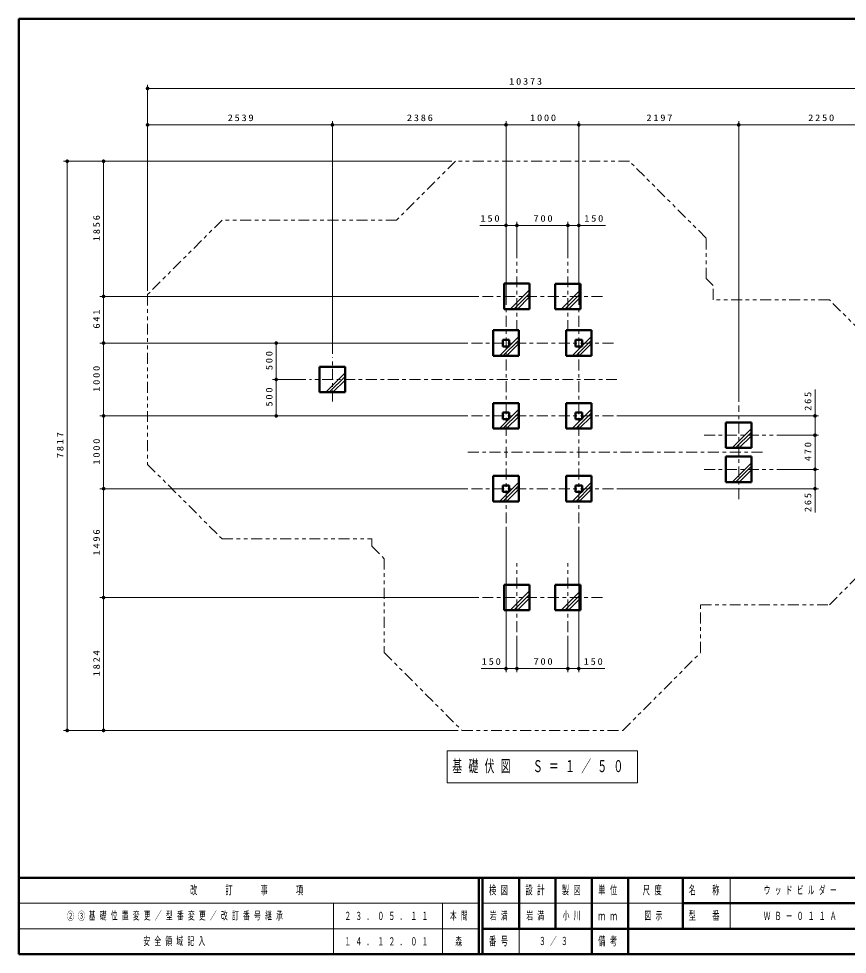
# Model space of a CAD drawing. Units: millimetres on the paper, scale 1:50. Extents: x -365 to 0, y -594 to 257.
# Drawn here: x -365 to -137.3, y -594 to -337 of the extents above; entities that cross this region are included whole.
import ezdxf
from ezdxf.enums import TextEntityAlignment as Align

# ---------------------------------------------------------------- set-up
doc = ezdxf.new("R2010")
doc.units = ezdxf.units.MM
doc.linetypes.add('USER2', pattern=[6, 3, -1, 1, -1])
doc.linetypes.add('USER3', pattern=[8, 3, -1, 1, -1, 1, -1])
doc.layers.add('LY_1', color=7, linetype='Continuous', lineweight=13)
doc.styles.add('ＭＳ ゴシック', font='')
doc.styles.get('ＭＳ ゴシック').set_extended_font_data('MS Gothic')

# ---------------------------------------------------------------- blocks, each defined once
blk = doc.blocks.new('filled_dot')
at = {"color": 0, "linetype": 'Continuous', "lineweight": -2, "const_width": 1.25}
blk.add_lwpolyline([(-0.625, 0, 1), (0.625, 0, 1)], format="xyb", close=True, dxfattribs=at)

msp = doc.modelspace()

# ---------------------------------------------------------------- linework, layer by layer
at = {"layer": 'LY_1', "lineweight": 50}
for p, q in [((-365, -337), (-365, -594)), ((0, -337), (-365, -337)), ((-365, -573), (0, -573)), ((-365, -594), (0, -594))]:
    msp.add_line(p, q, dxfattribs=at)
at = {"layer": 'LY_1'}
for p, q in [((-329.583, -365.157), (-329.583, -355.157)), ((-329.583, -356.157), (-122.13, -356.157)), ((-329.583, -411.778), (-329.583, -365.157)), ((-329.583, -366.157), (-278.795, -366.157)), ((-278.795, -429.047), (-278.795, -365.157)), ((-278.795, -366.157), (-231.074, -366.157)), ((-231.074, -415.601), (-231.074, -365.157)), ((-231.074, -366.157), (-211.074, -366.157)), ((-211.074, -415.601), (-211.074, -365.157)), ((-211.074, -366.157), (-167.13, -366.157)), ((-167.13, -442.229), (-167.13, -365.157)), ((-167.13, -366.157), (-122.13, -366.157)), ((-245.986, -376.157), (-352.674, -376.157)), ((-351.674, -532.501), (-351.674, -376.157)), ((-341.674, -413.281), (-341.674, -376.157)), ((-231.074, -415.601), (-231.074, -392.781)), ((-228.074, -402.781), (-228.074, -392.781)), ((-228.074, -402.781), (-228.074, -392.781)), ((-214.074, -402.781), (-214.074, -392.781)), ((-238.227, -393.781), (-228.074, -393.781)), ((-228.074, -393.781), (-214.074, -393.781)), ((-214.074, -393.781), (-203.717, -393.781)), ((-238.574, -413.281), (-342.674, -413.281)), ((-341.674, -426.101), (-341.674, -413.281)), ((-229.906, -416.781), (-224.574, -411.449)), ((-228.916, -416.781), (-224.574, -412.439)), ((-227.926, -416.781), (-224.574, -413.429)), ((-215.906, -416.801), (-210.574, -411.469)), ((-214.916, -416.801), (-210.574, -412.459)), ((-213.926, -416.801), (-210.574, -413.449)), ((-241.574, -426.101), (-342.674, -426.101)), ((-341.674, -446.101), (-341.674, -426.101)), ((-294.225, -436.101), (-294.225, -426.101)), ((-232.906, -429.601), (-227.574, -424.269)), ((-231.916, -429.601), (-227.574, -425.259)), ((-230.926, -429.601), (-227.574, -426.249)), ((-212.906, -429.601), (-207.574, -424.269)), ((-211.916, -429.601), (-207.574, -425.259)), ((-210.926, -429.601), (-207.574, -426.249)), ((-280.627, -439.601), (-275.295, -434.269)), ((-286.074, -436.101), (-295.225, -436.101)), ((-294.225, -446.101), (-294.225, -436.101)), ((-279.637, -439.601), (-275.295, -435.259)), ((-278.647, -439.601), (-275.295, -436.249)), ((-146.151, -438.863), (-146.151, -451.401)), ((-232.906, -449.601), (-227.574, -444.269)), ((-212.906, -449.601), (-207.574, -444.269)), ((-241.574, -446.101), (-342.674, -446.101)), ((-341.674, -466.101), (-341.674, -446.101)), ((-231.916, -449.601), (-227.574, -445.259)), ((-230.926, -449.601), (-227.574, -446.249)), ((-211.916, -449.601), (-207.574, -445.259)), ((-210.926, -449.601), (-207.574, -446.249)), ((-200.574, -446.101), (-145.151, -446.101)), ((-168.962, -454.901), (-163.63, -449.569)), ((-167.972, -454.901), (-163.63, -450.559)), ((-166.982, -454.901), (-163.63, -451.549)), ((-156.63, -451.401), (-145.151, -451.401)), ((-146.151, -451.401), (-146.151, -460.801)), ((-168.962, -464.301), (-163.63, -458.969)), ((-167.972, -464.301), (-163.63, -459.959)), ((-166.982, -464.301), (-163.63, -460.949)), ((-156.63, -460.801), (-145.151, -460.801)), ((-146.151, -460.801), (-146.151, -472.672)), ((-232.906, -469.601), (-227.574, -464.269)), ((-212.906, -469.601), (-207.574, -464.269)), ((-241.574, -466.101), (-342.674, -466.101)), ((-341.674, -496.015), (-341.674, -466.101)), ((-231.916, -469.601), (-227.574, -465.259)), ((-230.926, -469.601), (-227.574, -466.249)), ((-211.916, -469.601), (-207.574, -465.259)), ((-210.926, -469.601), (-207.574, -466.249)), ((-200.574, -466.101), (-145.151, -466.101)), ((-231.074, -476.601), (-231.074, -516.515)), ((-211.074, -476.601), (-211.074, -516.515)), ((-229.906, -499.515), (-224.574, -494.183)), ((-228.916, -499.515), (-224.574, -495.173)), ((-215.906, -499.515), (-210.574, -494.183)), ((-214.916, -499.515), (-210.574, -495.173)), ((-238.574, -496.015), (-342.674, -496.015)), ((-341.674, -532.501), (-341.674, -496.015)), ((-227.926, -499.515), (-224.574, -496.163)), ((-213.926, -499.515), (-210.574, -496.163)), ((-228.074, -506.515), (-228.074, -516.515)), ((-228.074, -506.515), (-228.074, -516.515)), ((-214.074, -506.515), (-214.074, -516.515)), ((-214.074, -506.515), (-214.074, -516.515)), ((-228.074, -515.515), (-237.888, -515.515)), ((-214.074, -515.515), (-228.074, -515.515)), ((-203.873, -515.515), (-214.074, -515.515)), ((-244.187, -532.501), (-352.674, -532.501)), ((-247.224, -538.101), (-247.224, -546.901)), ((-194.924, -538.101), (-247.224, -538.101)), ((-194.924, -546.901), (-194.924, -538.101)), ((-247.224, -546.901), (-194.924, -546.901)), ((-169.5, -573), (-169.5, -587)), ((-365, -580), (-238.5, -580)), ((-278.5, -580), (-278.5, -594)), ((-248.5, -580), (-248.5, -594)), ((-237.5, -580), (-182.5, -580)), ((-365, -587), (-238.5, -587)), ((-227.5, -587), (-227.5, -594))]:
    msp.add_line(p, q, dxfattribs=at)
at = {"layer": 'LY_1', "linetype": 'USER3'}
for p, q in [((-244.986, -376.157), (-261.131, -392.301)), ((-197.163, -376.157), (-244.986, -376.157)), ((-176.074, -397.245), (-197.163, -376.157)), ((-309.106, -392.301), (-329.583, -412.778)), ((-261.131, -392.301), (-309.106, -392.301)), ((-176.074, -408.389), (-176.074, -397.245)), ((-174.174, -410.289), (-176.074, -408.389)), ((-174.174, -414.201), (-174.174, -410.289)), ((-329.583, -412.778), (-329.583, -459.424)), ((-142.213, -414.201), (-174.174, -414.201)), ((-122.13, -434.284), (-142.213, -414.201)), ((-329.583, -459.424), (-309.106, -479.901)), ((-142.213, -498.001), (-122.13, -477.918)), ((-309.106, -479.901), (-267.974, -479.901)), ((-267.974, -479.901), (-267.974, -481.913)), ((-267.974, -481.913), (-264.56, -485.327)), ((-264.56, -485.327), (-264.56, -511.128)), ((-177.588, -498.001), (-142.213, -498.001)), ((-177.588, -511.128), (-177.588, -498.001)), ((-264.56, -511.128), (-243.187, -532.501)), ((-198.961, -532.501), (-177.588, -511.128)), ((-243.187, -532.501), (-198.961, -532.501))]:
    msp.add_line(p, q, dxfattribs=at)
at = {"layer": 'LY_1', "linetype": 'USER2'}
for p, q in [((-228.074, -422.781), (-228.074, -403.781)), ((-214.074, -422.781), (-214.074, -403.781)), ((-237.574, -413.281), (-204.574, -413.281)), ((-231.074, -475.601), (-231.074, -416.601)), ((-211.074, -475.601), (-211.074, -416.601)), ((-240.574, -426.101), (-201.574, -426.101)), ((-278.795, -442.155), (-278.795, -430.047)), ((-200.574, -436.101), (-285.074, -436.101)), ((-167.13, -468.974), (-167.13, -443.229)), ((-240.574, -446.101), (-201.574, -446.101)), ((-176.63, -451.401), (-157.63, -451.401)), ((-241.574, -456.101), (-159.574, -456.101)), ((-176.63, -460.801), (-157.63, -460.801)), ((-240.574, -466.101), (-201.574, -466.101)), ((-228.074, -505.515), (-228.074, -486.515)), ((-214.074, -505.515), (-214.074, -486.515)), ((-237.574, -496.015), (-204.574, -496.015))]:
    msp.add_line(p, q, dxfattribs=at)
at = {"layer": 'LY_1', "color": 140, "lineweight": 50}
for p, q in [((-231.574, -409.781), (-224.574, -409.781)), ((-231.574, -409.781), (-231.574, -416.781)), ((-224.574, -409.781), (-224.574, -416.781)), ((-217.574, -409.801), (-210.574, -409.801)), ((-217.574, -409.801), (-217.574, -416.801)), ((-210.574, -409.801), (-210.574, -416.801)), ((-231.574, -416.781), (-224.574, -416.781)), ((-217.574, -416.801), (-210.574, -416.801)), ((-234.574, -422.601), (-227.574, -422.601)), ((-234.574, -422.601), (-234.574, -429.601)), ((-227.574, -422.601), (-227.574, -429.601)), ((-214.574, -422.601), (-207.574, -422.601)), ((-214.574, -422.601), (-214.574, -429.601)), ((-207.574, -422.601), (-207.574, -429.601)), ((-231.974, -427.001), (-231.974, -425.201)), ((-231.974, -425.201), (-230.174, -425.201)), ((-230.174, -427.001), (-230.174, -425.201)), ((-211.974, -427.001), (-211.974, -425.201)), ((-211.974, -425.201), (-210.174, -425.201)), ((-210.174, -427.001), (-210.174, -425.201)), ((-231.974, -427.001), (-230.174, -427.001)), ((-211.974, -427.001), (-210.174, -427.001)), ((-234.574, -429.601), (-227.574, -429.601)), ((-214.574, -429.601), (-207.574, -429.601)), ((-282.295, -432.601), (-275.295, -432.601)), ((-282.295, -432.601), (-282.295, -439.601)), ((-275.295, -432.601), (-275.295, -439.601)), ((-282.295, -439.601), (-275.295, -439.601)), ((-234.574, -442.601), (-227.574, -442.601)), ((-234.574, -442.601), (-234.574, -449.601)), ((-227.574, -442.601), (-227.574, -449.601)), ((-214.574, -442.601), (-207.574, -442.601)), ((-214.574, -442.601), (-214.574, -449.601)), ((-207.574, -442.601), (-207.574, -449.601)), ((-231.974, -447.001), (-231.974, -445.201)), ((-231.974, -445.201), (-230.174, -445.201)), ((-231.974, -447.001), (-230.174, -447.001)), ((-230.174, -447.001), (-230.174, -445.201)), ((-211.974, -447.001), (-211.974, -445.201)), ((-211.974, -445.201), (-210.174, -445.201)), ((-211.974, -447.001), (-210.174, -447.001)), ((-210.174, -447.001), (-210.174, -445.201)), ((-234.574, -449.601), (-227.574, -449.601)), ((-214.574, -449.601), (-207.574, -449.601)), ((-170.63, -447.901), (-163.63, -447.901)), ((-170.63, -447.901), (-170.63, -454.901)), ((-163.63, -447.901), (-163.63, -454.901)), ((-170.63, -454.901), (-163.63, -454.901)), ((-170.63, -457.301), (-163.63, -457.301)), ((-170.63, -457.301), (-170.63, -464.301)), ((-163.63, -457.301), (-163.63, -464.301)), ((-234.574, -462.601), (-227.574, -462.601)), ((-234.574, -462.601), (-234.574, -469.601)), ((-227.574, -462.601), (-227.574, -469.601)), ((-214.574, -462.601), (-207.574, -462.601)), ((-214.574, -462.601), (-214.574, -469.601)), ((-207.574, -462.601), (-207.574, -469.601)), ((-170.63, -464.301), (-163.63, -464.301)), ((-231.974, -467.001), (-231.974, -465.201)), ((-231.974, -465.201), (-230.174, -465.201)), ((-231.974, -467.001), (-230.174, -467.001)), ((-230.174, -467.001), (-230.174, -465.201)), ((-211.974, -467.001), (-211.974, -465.201)), ((-211.974, -465.201), (-210.174, -465.201)), ((-211.974, -467.001), (-210.174, -467.001)), ((-210.174, -467.001), (-210.174, -465.201)), ((-234.574, -469.601), (-227.574, -469.601)), ((-214.574, -469.601), (-207.574, -469.601)), ((-231.574, -492.515), (-224.574, -492.515)), ((-231.574, -492.515), (-231.574, -499.515)), ((-224.574, -492.515), (-224.574, -499.515)), ((-217.574, -492.515), (-210.574, -492.515)), ((-217.574, -492.515), (-217.574, -499.515)), ((-210.574, -492.515), (-210.574, -499.515)), ((-231.574, -499.515), (-224.574, -499.515)), ((-217.574, -499.515), (-210.574, -499.515)), ((-238.5, -573), (-238.5, -594)), ((-237.5, -573), (-237.5, -594)), ((-227.5, -573), (-227.5, -587)), ((-217.5, -573), (-217.5, -587)), ((-207.5, -573), (-207.5, -594)), ((-197.5, -573), (-197.5, -587)), ((-182.5, -573), (-182.5, -587)), ((-182.5, -580), (-70, -580)), ((-237.5, -587), (0, -587)), ((-197.5, -587), (-197.5, -594))]:
    msp.add_line(p, q, dxfattribs=at)

# ---------------------------------------------------------------- block references
at = {"layer": 'LY_1', "xscale": 0.4, "yscale": 0.4}
for p in [(-329.583, -356.157), (-329.583, -366.157), (-278.795, -366.157), (-231.074, -366.157), (-211.074, -366.157), (-167.13, -366.157), (-231.074, -393.781), (-228.074, -393.781), (-214.074, -393.781), (-231.074, -515.515), (-228.074, -515.515), (-214.074, -515.515)]:
    msp.add_blockref('filled_dot', p, dxfattribs=at)
for p, rotation in [((-278.795, -366.157), 180), ((-231.074, -366.157), 180), ((-211.074, -366.157), 180), ((-167.13, -366.157), 180), ((-351.674, -376.157), 270), ((-341.674, -376.157), 270), ((-228.074, -393.781), 180), ((-214.074, -393.781), 180), ((-211.074, -393.781), 180), ((-341.674, -413.281), 270), ((-341.674, -413.281), 90), ((-341.674, -426.101), 270), ((-341.674, -426.101), 90), ((-294.225, -426.101), 270), ((-294.225, -436.101), 270), ((-294.225, -436.101), 90), ((-341.674, -446.101), 270), ((-341.674, -446.101), 90), ((-294.225, -446.101), 90), ((-146.151, -446.101), 270), ((-146.151, -451.401), 270), ((-146.151, -451.401), 90), ((-146.151, -460.801), 270), ((-146.151, -460.801), 90), ((-341.674, -466.101), 270), ((-341.674, -466.101), 90), ((-146.151, -466.101), 90), ((-341.674, -496.015), 270), ((-341.674, -496.015), 90), ((-228.074, -515.515), 180), ((-214.074, -515.515), 180), ((-211.074, -515.515), 180), ((-351.674, -532.501), 90), ((-341.674, -532.501), 90)]:
    msp.add_blockref('filled_dot', p, dxfattribs=dict(at, rotation=rotation))

# ---------------------------------------------------------------- texts
at = {"layer": 'LY_1', "style": 'ＭＳ ゴシック'}
for s, width, p in [('②', 0.65, (-351.75, -583.5)), ('③', 0.65, (-348.75, -583.5)), ('森', 0.6, (-245, -590.5))]:
    msp.add_text(s, height=2.199, dxfattribs=dict(at, width=width)).set_placement(p, align=Align.MIDDLE_LEFT)
for s, insert, char_height, attachment_point in [('\\T1.33;\\W1.15;10373', (-225.445, -355.157), 1.833, 8), ('\\T1.33;\\W1.15;2539', (-303.772, -365.157), 1.833, 8), ('\\T1.33;\\W1.15;2386', (-254.518, -365.157), 1.833, 8), ('\\T1.33;\\W1.15;1000', (-220.653, -365.157), 1.833, 8), ('\\T1.33;\\W1.15;2197', (-188.675, -365.157), 1.833, 8), ('\\T1.33;\\W1.15;2250', (-144.221, -365.157), 1.833, 8), ('\\T1.33;\\W1.15;150', (-235.227, -392.781), 1.833, 8), ('\\T1.33;\\W1.15;700', (-220.658, -392.781), 1.833, 8), ('\\T1.33;\\W1.15;150', (-206.717, -392.781), 1.833, 8), ('\\T1.33;\\W1.15;150', (-234.888, -514.515), 1.833, 8), ('\\T1.33;\\W1.15;700', (-220.658, -514.515), 1.833, 8), ('\\T1.33;\\W1.15;150', (-206.873, -514.515), 1.833, 8), ('\\T1.64;\\W0.6;基礎伏図\u3000Ｓ＝１／５０', (-245.824, -542.501), 3.299, 4), ('\\T1.64;\\W0.6;改\u3000\u3000訂\u3000\u3000事\u3000\u3000項', (-301.75, -576.5), 2.346, 5), ('\\T1.64;\\W0.6;検図', (-232.5, -576.5), 2.346, 5), ('\\T1.64;\\W0.6;設計', (-222.5, -576.5), 2.346, 5), ('\\T1.64;\\W0.6;製図', (-212.5, -576.5), 2.346, 5), ('\\T1.64;\\W0.6;単位', (-202.5, -576.5), 2.346, 5), ('\\T1.64;\\W0.6;尺度', (-190.25, -576.5), 2.346, 5), ('\\T1.64;\\W0.6;名\u3000称', (-176, -576.5), 2.346, 5), ('\\T1.64;\\W0.6;ウッドビルダー', (-160.25, -576.5), 2.199, 4), ('\\T1.64;\\W0.6;基礎位置変更／型番変更／改訂番号継承', (-345.75, -583.5), 2.199, 4), ('\\T1.64;\\W0.6;２３．０５．１１', (-275.5, -583.5), 2.199, 4), ('\\T1.64;\\W0.6;本間', (-246.5, -583.5), 2.199, 4), ('\\T1.64;\\W0.6;岩満', (-235.5, -583.5), 2.199, 4), ('\\T1.64;\\W0.6;岩満', (-225.5, -583.5), 2.199, 4), ('\\T1.64;\\W0.6;小川', (-215.5, -583.5), 2.199, 4), ('\\T1.64;\\W0.6;ｍｍ', (-202.5, -583.5), 2.346, 5), ('\\T1.64;\\W0.6;図示', (-193, -583.5), 2.199, 4), ('\\T1.64;\\W0.6;型\u3000番', (-176, -583.5), 2.346, 5), ('\\T1.64;\\W0.6;ＷＢ－０１１Ａ', (-160.25, -583.5), 2.199, 4), ('\\T1.64;\\W0.6;安全領域記入', (-330.75, -590.5), 2.199, 4), ('\\T1.64;\\W0.6;１４．１２．０１', (-275.5, -590.5), 2.199, 4), ('\\T1.64;\\W0.6;番号', (-232.5, -590.5), 2.346, 5), ('\\T1.64;\\W0.6;３／３', (-222, -590.5), 2.199, 4), ('\\T1.64;\\W0.6;備考', (-202.5, -590.5), 2.346, 5)]:
    msp.add_mtext(s, dxfattribs=dict(at, insert=insert, char_height=char_height, attachment_point=attachment_point))
at = {"layer": 'LY_1', "char_height": 1.833, "attachment_point": 8, "rotation": 90, "style": 'ＭＳ ゴシック'}
for s, insert in [('\\T1.33;\\W1.15;1856', (-342.674, -394.291)), ('\\T1.33;\\W1.15;641', (-342.674, -419.274)), ('\\T1.33;\\W1.15;500', (-295.225, -430.684)), ('\\T1.33;\\W1.15;1000', (-342.674, -435.68)), ('\\T1.33;\\W1.15;500', (-295.225, -440.684)), ('\\T1.33;\\W1.15;265', (-147.151, -441.863)), ('\\T1.33;\\W1.15;7817', (-352.674, -453.901)), ('\\T1.33;\\W1.15;1000', (-342.674, -455.68)), ('\\T1.33;\\W1.15;470', (-147.151, -455.686)), ('\\T1.33;\\W1.15;265', (-147.151, -469.672)), ('\\T1.33;\\W1.15;1496', (-342.674, -480.63)), ('\\T1.33;\\W1.15;1824', (-342.674, -513.83))]:
    msp.add_mtext(s, dxfattribs=dict(at, insert=insert))

doc.saveas('drawing.dxf')
